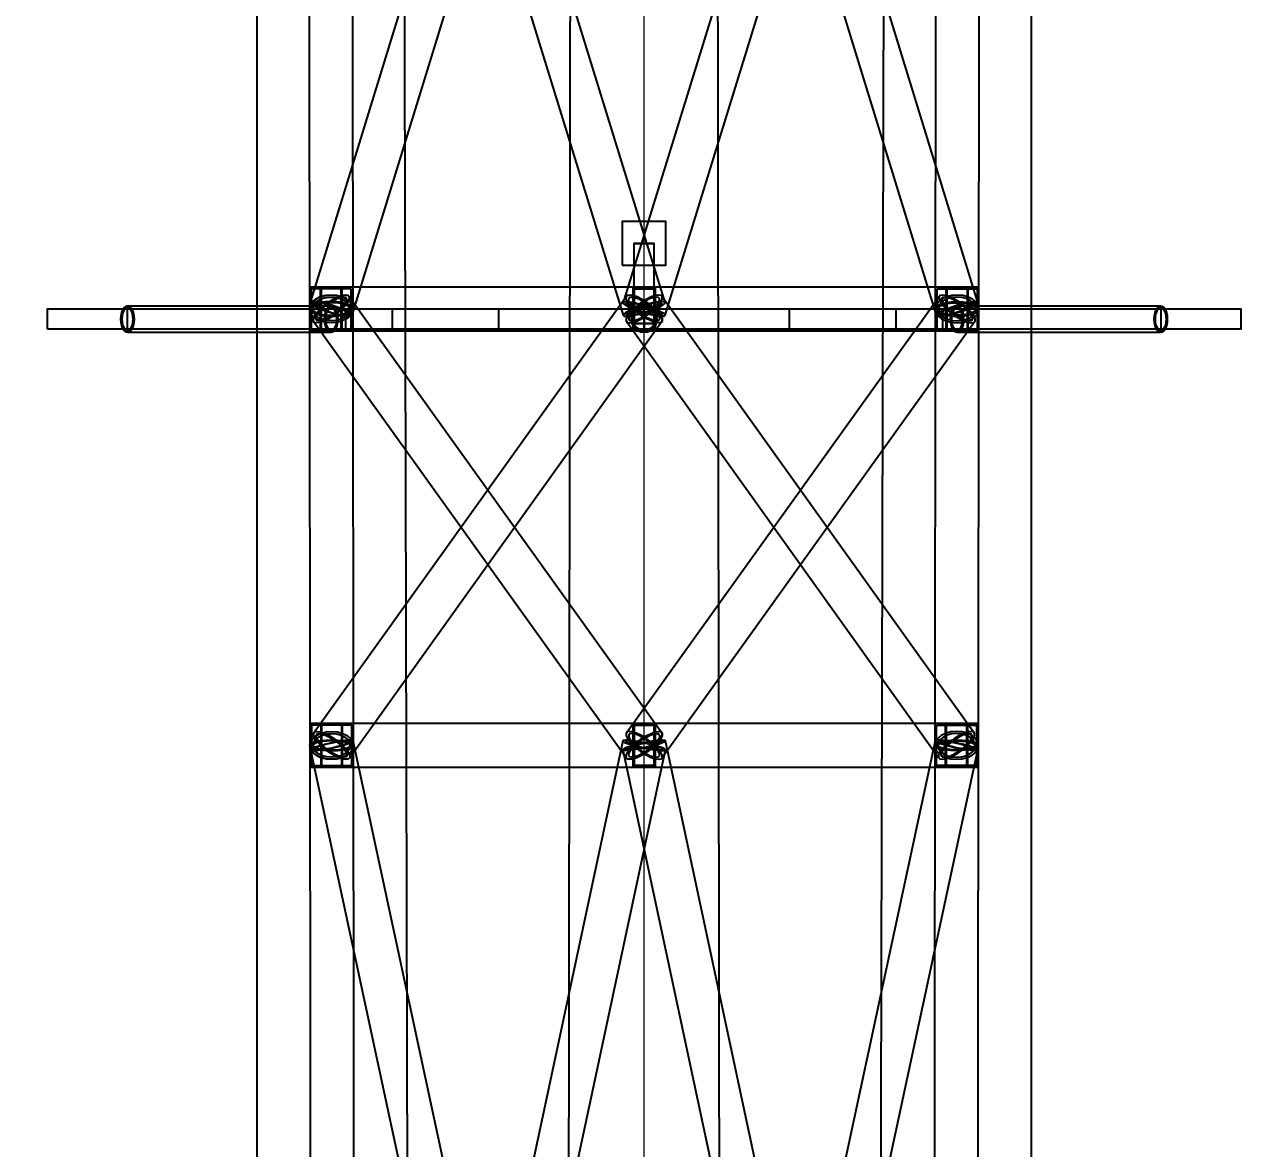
# Model space of a CAD drawing. Header units: millimetres. Extents: x -123812 to 252100, y -3000 to 639000.
# Drawn here: x -4260 to 4100, y 564228 to 571956 of the extents above; entities that cross this region are included whole.
import ezdxf

# ---------------------------------------------------------------- set-up
doc = ezdxf.new("R2010")
doc.units = ezdxf.units.MM
for name, color, linetype, lineweight in [('D-BMK-AXIS', 7, 'Continuous', 13), ('D-STR-ANTN', 7, 'Continuous', 25), ('D-STR-DIM', 7, 'Continuous', 13)]:
    doc.layers.add(name, color=color, linetype=linetype, lineweight=lineweight)
doc.styles.add('OpenSansCondensed-Light', font='OpenSansCondensed-Light.ttf')
doc.styles.add('TOWER_UNICODE', font='Arial Unicode.ttf')
doc.dimstyles.new('EZDXF', dxfattribs={"dimtxt": 0.25, "dimasz": 0.175, "dimexe": 0.375, "dimexo": 0.125, "dimgap": 0.1, "dimtad": 1, "dimlfac": 100, "dimzin": 12, "dimdsep": 46, "dimtxsty": 'OpenSansCondensed-Light', "dimblk": 'ARCHTICK', "dimcen": 2.5, "dimazin": 3, "dimtfac": 0.5, "dimtmove": 2, "dimatfit": 3})

# ---------------------------------------------------------------- blocks, each defined once
blk = doc.blocks.new('_ARCHTICK')
at = {"color": 0, "linetype": 'BYBLOCK', "const_width": 0.15}
blk.add_lwpolyline([(-0.5, -0.5), (0.5, 0.5)], dxfattribs=at)

msp = doc.modelspace()

# ---------------------------------------------------------------- linework, layer by layer
at = {"layer": 'D-BMK-AXIS'}
msp.add_line((0, -3000), (0, 639000), dxfattribs=at)
at = {"layer": 'D-STR-ANTN'}
for points in [[(-2666.3, 507000), (-1490.7, 507000), (-1758.4, 620000), (-2658.4, 620000)], [(-2666.3, 507000), (-1490.7, 507000), (-1758.4, 620000), (-2658.4, 620000)], [(-587.8, 507000), (587.8, 507000), (450, 620000), (-450, 620000)], [(-587.8, 507000), (587.8, 507000), (450, 620000), (-450, 620000)], [(1490.7, 507000), (2666.3, 507000), (2658.4, 620000), (1758.4, 620000)], [(1490.7, 507000), (2666.3, 507000), (2658.4, 620000), (1758.4, 620000)], [(-150, 570300), (150, 570300), (150, 570600), (-150, 570600)], [(-70, 569900), (70, 569900), (70, 570450), (-70, 570450)], [(0, 570450), (-18.1, 570450), (-35, 570450), (-49.5, 570450), (-60.6, 570450), (-67.6, 570450), (-70, 570450), (-67.6, 570450), (-60.6, 570450), (-49.5, 570450), (-35, 570450), (-18.1, 570450), (0, 570450), (18.1, 570450), (35, 570450), (49.5, 570450), (60.6, 570450), (67.6, 570450), (70, 570450), (67.6, 570450), (60.6, 570450), (49.5, 570450), (35, 570450), (18.1, 570450)], [(0, 570450), (-15.5, 570450), (-30, 570450), (-42.4, 570450), (-52, 570450), (-58, 570450), (-60, 570450), (-58, 570450), (-52, 570450), (-42.4, 570450), (-30, 570450), (-15.5, 570450), (0, 570450), (15.5, 570450), (30, 570450), (42.4, 570450), (52, 570450), (58, 570450), (60, 570450), (58, 570450), (52, 570450), (42.4, 570450), (30, 570450), (15.5, 570450)], [(-2300.9, 569850), (-2000.9, 569850), (-2000.9, 570150), (-2300.9, 570150)], [(-2225.9, 569850), (75, 569850), (75, 570150), (-2225.9, 570150)], [(-2075.9, 570150), (-2225.9, 570150), (-2225.9, 569850), (-2075.9, 569850)], [(-2225.9, 569850), (75, 569850), (75, 570150), (-2225.9, 570150)], [(-2075.9, 570150), (-2225.9, 570150), (-2225.9, 569850), (-2075.9, 569850)], [(75, 570150), (-75, 570150), (-75, 569850), (75, 569850)], [(75, 570150), (-75, 570150), (-75, 569850), (75, 569850)], [(-75, 569850), (2225.9, 569850), (2225.9, 570150), (-75, 570150)], [(-75, 570150), (75, 570150), (75, 569850), (-75, 569850)], [(-75, 569850), (2225.9, 569850), (2225.9, 570150), (-75, 570150)], [(-75, 570150), (75, 570150), (75, 569850), (-75, 569850)], [(2000.9, 569850), (2300.9, 569850), (2300.9, 570150), (2000.9, 570150)], [(2075.9, 570150), (2225.9, 570150), (2225.9, 569850), (2075.9, 569850)], [(2075.9, 570150), (2225.9, 570150), (2225.9, 569850), (2075.9, 569850)], [(-2300.9, 570000), (-2297.4, 567000), (-2292.4, 566975.3), (-2277.4, 566952.2), (-2253.6, 566932.4), (-2222.6, 566917.2), (-2186.4, 566907.6), (-2147.6, 566904.4), (-2108.8, 566907.6), (-2072.6, 566917.2), (-2041.5, 566932.4), (-2017.6, 566952.2), (-2002.6, 566975.3), (-1997.4, 567000), (-2000.9, 570000), (-2006, 570024.7), (-2020.9, 570047.8), (-2044.7, 570067.6), (-2075.7, 570082.8), (-2111.9, 570092.4), (-2150.7, 570095.6), (-2189.6, 570092.4), (-2225.7, 570082.8), (-2256.8, 570067.6), (-2280.7, 570047.8), (-2295.7, 570024.7)], [(-2000.9, 570000), (-2006, 569975.3), (-2021.1, 569952.2), (-2044.9, 569932.4), (-2076, 569917.2), (-2112.2, 569907.6), (-2151, 569904.4), (-2189.9, 569907.6), (-2226, 569917.2), (-2257.1, 569932.4), (-2280.9, 569952.2), (-2295.8, 569975.3), (-2300.9, 570000), (-2295.7, 570024.7), (-2280.7, 570047.8), (-2256.8, 570067.6), (-2225.7, 570082.8), (-2189.6, 570092.4), (-2150.7, 570095.6), (-2111.9, 570092.4), (-2075.7, 570082.8), (-2044.7, 570067.6), (-2020.9, 570047.8), (-2006, 570024.7)], [(-2012.9, 570138), (-2288.9, 570138), (-2288.9, 569862), (-2012.9, 569862)], [(-2022.9, 570000), (-2027.3, 569978.9), (-2040.1, 569959.2), (-2060.5, 569942.3), (-2087, 569929.3), (-2117.9, 569921.2), (-2151, 569918.4), (-2184.1, 569921.2), (-2215, 569929.3), (-2241.5, 569942.3), (-2261.8, 569959.2), (-2274.6, 569978.9), (-2278.9, 570000), (-2274.5, 570021.1), (-2261.7, 570040.8), (-2241.3, 570057.7), (-2214.8, 570070.7), (-2183.9, 570078.8), (-2150.7, 570081.6), (-2117.6, 570078.8), (-2086.8, 570070.7), (-2060.3, 570057.7), (-2040, 570040.8), (-2027.2, 570021.1)], [(-2275, 569917.2), (-124.2, 566917.2), (-116.1, 566907.6), (-100.2, 566904.4), (-77.4, 566907.6), (-49.3, 566917.2), (-17.9, 566932.4), (14.7, 566952.2), (46.3, 566975.3), (74.8, 567000), (98.2, 567024.7), (114.9, 567047.8), (123.7, 567067.6), (124.2, 567082.8), (-2026.7, 570082.8), (-2034.8, 570092.4), (-2050.7, 570095.6), (-2073.5, 570092.4), (-2101.5, 570082.8), (-2133, 570067.6), (-2165.6, 570047.8), (-2197.2, 570024.7), (-2225.7, 570000), (-2249.1, 569975.3), (-2265.8, 569952.2), (-2274.6, 569932.4)], [(-2076.1, 570000), (-2104.5, 569975.3), (-2136.2, 569952.2), (-2168.8, 569932.4), (-2200.2, 569917.2), (-2228.3, 569907.6), (-2251.1, 569904.4), (-2267, 569907.6), (-2275, 569917.2), (-2274.6, 569932.4), (-2265.8, 569952.2), (-2249.1, 569975.3), (-2225.7, 570000), (-2197.2, 570024.7), (-2165.6, 570047.8), (-2133, 570067.6), (-2101.5, 570082.8), (-2073.5, 570092.4), (-2050.7, 570095.6), (-2034.8, 570092.4), (-2026.7, 570082.8), (-2027.1, 570067.6), (-2036, 570047.8), (-2052.7, 570024.7)], [(-2271.6, 567082.8), (-2271.3, 567067.6), (-2262.6, 567047.8), (-2245.9, 567024.7), (-2222.6, 567000), (-2194.2, 566975.3), (-2162.5, 566952.2), (-2129.9, 566932.4), (-2098.4, 566917.2), (-2070.3, 566907.6), (-2047.4, 566904.4), (-2031.4, 566907.6), (-2023.2, 566917.2), (124.2, 569917.2), (123.9, 569932.4), (115.1, 569952.2), (98.5, 569975.3), (75.2, 570000), (46.7, 570024.7), (15.1, 570047.8), (-17.6, 570067.6), (-49, 570082.8), (-77.1, 570092.4), (-100, 570095.6), (-116.1, 570092.4), (-124.2, 570082.8)], [(-2087, 570000), (-2111.3, 569978.9), (-2138.3, 569959.2), (-2166.2, 569942.3), (-2193, 569929.3), (-2216.9, 569921.2), (-2236.4, 569918.4), (-2250, 569921.2), (-2256.8, 569929.3), (-2256.5, 569942.3), (-2248.9, 569959.2), (-2234.7, 569978.9), (-2214.7, 570000), (-2190.4, 570021.1), (-2163.4, 570040.8), (-2135.6, 570057.7), (-2108.8, 570070.7), (-2084.8, 570078.8), (-2065.4, 570081.6), (-2051.8, 570078.8), (-2044.9, 570070.7), (-2045.3, 570057.7), (-2052.9, 570040.8), (-2067.1, 570021.1)], [(-2081.9, 570138), (-2219.9, 570138), (-2219.9, 569862), (-2081.9, 569862)], [(-2081.9, 570138), (-2219.9, 570138), (-2219.9, 569862), (-2081.9, 569862)], [(75.2, 570000), (98.5, 569975.3), (115.1, 569952.2), (123.9, 569932.4), (124.2, 569917.2), (116.1, 569907.6), (100, 569904.4), (77.1, 569907.6), (49, 569917.2), (17.6, 569932.4), (-15.1, 569952.2), (-46.7, 569975.3), (-75.2, 570000), (-98.5, 570024.7), (-115.1, 570047.8), (-123.9, 570067.6), (-124.2, 570082.8), (-116.1, 570092.4), (-100, 570095.6), (-77.1, 570092.4), (-49, 570082.8), (-17.6, 570067.6), (15.1, 570047.8), (46.7, 570024.7)], [(-124.2, 569917.2), (2023.2, 566917.2), (2031.4, 566907.6), (2047.4, 566904.4), (2070.3, 566907.6), (2098.4, 566917.2), (2129.9, 566932.4), (2162.5, 566952.2), (2194.2, 566975.3), (2222.6, 567000), (2245.9, 567024.7), (2262.6, 567047.8), (2271.3, 567067.6), (2271.6, 567082.8), (124.2, 570082.8), (116.1, 570092.4), (100, 570095.6), (77.1, 570092.4), (49, 570082.8), (17.6, 570067.6), (-15.1, 570047.8), (-46.7, 570024.7), (-75.2, 570000), (-98.5, 569975.3), (-115.1, 569952.2), (-123.9, 569932.4)], [(-75.2, 570000), (-98.5, 569975.3), (-115.1, 569952.2), (-123.9, 569932.4), (-124.2, 569917.2), (-116.1, 569907.6), (-100, 569904.4), (-77.1, 569907.6), (-49, 569917.2), (-17.6, 569932.4), (15.1, 569952.2), (46.7, 569975.3), (75.2, 570000), (98.5, 570024.7), (115.1, 570047.8), (123.9, 570067.6), (124.2, 570082.8), (116.1, 570092.4), (100, 570095.6), (77.1, 570092.4), (49, 570082.8), (17.6, 570067.6), (-15.1, 570047.8), (-46.7, 570024.7)], [(-124.2, 567082.8), (-123.7, 567067.6), (-114.9, 567047.8), (-98.2, 567024.7), (-74.8, 567000), (-46.3, 566975.3), (-14.7, 566952.2), (17.9, 566932.4), (49.3, 566917.2), (77.4, 566907.6), (100.2, 566904.4), (116.1, 566907.6), (124.2, 566917.2), (2275, 569917.2), (2274.6, 569932.4), (2265.8, 569952.2), (2249.1, 569975.3), (2225.7, 570000), (2197.2, 570024.7), (2165.6, 570047.8), (2133, 570067.6), (2101.5, 570082.8), (2073.5, 570092.4), (2050.7, 570095.6), (2034.8, 570092.4), (2026.7, 570082.8)], [(64.2, 570000), (84.1, 569978.9), (98.2, 569959.2), (105.7, 569942.3), (106, 569929.3), (99, 569921.2), (85.3, 569918.4), (65.8, 569921.2), (41.8, 569929.3), (15, 569942.3), (-12.9, 569959.2), (-39.9, 569978.9), (-64.2, 570000), (-84.1, 570021.1), (-98.2, 570040.8), (-105.7, 570057.7), (-106, 570070.7), (-99, 570078.8), (-85.3, 570081.6), (-65.8, 570078.8), (-41.8, 570070.7), (-15, 570057.7), (12.9, 570040.8), (39.9, 570021.1)], [(-64.2, 570000), (-84.1, 569978.9), (-98.2, 569959.2), (-105.7, 569942.3), (-106, 569929.3), (-99, 569921.2), (-85.3, 569918.4), (-65.8, 569921.2), (-41.8, 569929.3), (-15, 569942.3), (12.9, 569959.2), (39.9, 569978.9), (64.2, 570000), (84.1, 570021.1), (98.2, 570040.8), (105.7, 570057.7), (106, 570070.7), (99, 570078.8), (85.3, 570081.6), (65.8, 570078.8), (41.8, 570070.7), (15, 570057.7), (-12.9, 570040.8), (-39.9, 570021.1)], [(69, 570138), (-69, 570138), (-69, 569862), (69, 569862)], [(69, 570138), (-69, 570138), (-69, 569862), (69, 569862)], [(-69, 570138), (69, 570138), (69, 569862), (-69, 569862)], [(-69, 570138), (69, 570138), (69, 569862), (-69, 569862)], [(1997.4, 567000), (2002.6, 566975.3), (2017.6, 566952.2), (2041.5, 566932.4), (2072.6, 566917.2), (2108.8, 566907.6), (2147.6, 566904.4), (2186.4, 566907.6), (2222.6, 566917.2), (2253.6, 566932.4), (2277.4, 566952.2), (2292.4, 566975.3), (2297.4, 567000), (2300.9, 570000), (2295.7, 570024.7), (2280.7, 570047.8), (2256.8, 570067.6), (2225.7, 570082.8), (2189.6, 570092.4), (2150.7, 570095.6), (2111.9, 570092.4), (2075.7, 570082.8), (2044.7, 570067.6), (2020.9, 570047.8), (2006, 570024.7), (2000.9, 570000)], [(2000.9, 570000), (2006, 569975.3), (2021.1, 569952.2), (2044.9, 569932.4), (2076, 569917.2), (2112.2, 569907.6), (2151, 569904.4), (2189.9, 569907.6), (2226, 569917.2), (2257.1, 569932.4), (2280.9, 569952.2), (2295.8, 569975.3), (2300.9, 570000), (2295.7, 570024.7), (2280.7, 570047.8), (2256.8, 570067.6), (2225.7, 570082.8), (2189.6, 570092.4), (2150.7, 570095.6), (2111.9, 570092.4), (2075.7, 570082.8), (2044.7, 570067.6), (2020.9, 570047.8), (2006, 570024.7)], [(2012.9, 570138), (2288.9, 570138), (2288.9, 569862), (2012.9, 569862)], [(2022.9, 570000), (2027.3, 569978.9), (2040.1, 569959.2), (2060.5, 569942.3), (2087, 569929.3), (2117.9, 569921.2), (2151, 569918.4), (2184.1, 569921.2), (2215, 569929.3), (2241.5, 569942.3), (2261.8, 569959.2), (2274.6, 569978.9), (2278.9, 570000), (2274.5, 570021.1), (2261.7, 570040.8), (2241.3, 570057.7), (2214.8, 570070.7), (2183.9, 570078.8), (2150.7, 570081.6), (2117.6, 570078.8), (2086.8, 570070.7), (2060.3, 570057.7), (2040, 570040.8), (2027.2, 570021.1)], [(2076.1, 570000), (2104.5, 569975.3), (2136.2, 569952.2), (2168.8, 569932.4), (2200.2, 569917.2), (2228.3, 569907.6), (2251.1, 569904.4), (2267, 569907.6), (2275, 569917.2), (2274.6, 569932.4), (2265.8, 569952.2), (2249.1, 569975.3), (2225.7, 570000), (2197.2, 570024.7), (2165.6, 570047.8), (2133, 570067.6), (2101.5, 570082.8), (2073.5, 570092.4), (2050.7, 570095.6), (2034.8, 570092.4), (2026.7, 570082.8), (2027.1, 570067.6), (2036, 570047.8), (2052.7, 570024.7)], [(2087, 570000), (2111.3, 569978.9), (2138.3, 569959.2), (2166.2, 569942.3), (2193, 569929.3), (2216.9, 569921.2), (2236.4, 569918.4), (2250, 569921.2), (2256.8, 569929.3), (2256.5, 569942.3), (2248.9, 569959.2), (2234.7, 569978.9), (2214.7, 570000), (2190.4, 570021.1), (2163.4, 570040.8), (2135.6, 570057.7), (2108.8, 570070.7), (2084.8, 570078.8), (2065.4, 570081.6), (2051.8, 570078.8), (2044.9, 570070.7), (2045.3, 570057.7), (2052.9, 570040.8), (2067.1, 570021.1)], [(2081.9, 570138), (2219.9, 570138), (2219.9, 569862), (2081.9, 569862)], [(2081.9, 570138), (2219.9, 570138), (2219.9, 569862), (2081.9, 569862)], [(-4100, 569860), (-4100, 570000), (-1732.1, 570000), (-1732.1, 569860)], [(-4100, 569860), (-4100, 570000), (-1732.1, 570000), (-1732.1, 569860)], [(-3595.7, 569930), (-3594.2, 569906.7), (-3589.7, 569885), (-3582.5, 569866.4), (-3573.2, 569852.1), (-3562.4, 569843.1), (-3550.7, 569840), (-2150.8, 569840), (-2139.2, 569843.1), (-2128.3, 569852.1), (-2119, 569866.4), (-2111.8, 569885), (-2107.3, 569906.7), (-2105.8, 569930), (-2107.3, 569953.3), (-2111.8, 569975), (-2119, 569993.6), (-2128.3, 570007.9), (-2139.2, 570016.9), (-2150.8, 570020), (-3550.7, 570020), (-3562.4, 570016.9), (-3573.2, 570007.9), (-3582.5, 569993.6), (-3589.7, 569975), (-3594.2, 569953.3)], [(-3505.7, 569930), (-3507.2, 569906.7), (-3511.7, 569885), (-3518.9, 569866.4), (-3528.2, 569852.1), (-3539.1, 569843.1), (-3550.7, 569840), (-3562.4, 569843.1), (-3573.2, 569852.1), (-3582.5, 569866.4), (-3589.7, 569885), (-3594.2, 569906.7), (-3595.7, 569930), (-3594.2, 569953.3), (-3589.7, 569975), (-3582.5, 569993.6), (-3573.2, 570007.9), (-3562.4, 570016.9), (-3550.7, 570020), (-3539.1, 570016.9), (-3528.2, 570007.9), (-3518.9, 569993.6), (-3511.7, 569975), (-3507.2, 569953.3)], [(-3595.7, 569930), (-3594.2, 569906.7), (-3589.7, 569885), (-3582.5, 569866.4), (-3573.2, 569852.1), (-3562.4, 569843.1), (-3550.7, 569840), (-2150.8, 569840), (-2139.2, 569843.1), (-2128.3, 569852.1), (-2119, 569866.4), (-2111.8, 569885), (-2107.3, 569906.7), (-2105.8, 569930), (-2107.3, 569953.3), (-2111.8, 569975), (-2119, 569993.6), (-2128.3, 570007.9), (-2139.2, 570016.9), (-2150.8, 570020), (-3550.7, 570020), (-3562.4, 570016.9), (-3573.2, 570007.9), (-3582.5, 569993.6), (-3589.7, 569975), (-3594.2, 569953.3)], [(-3595.7, 569930), (-3594.2, 569906.7), (-3589.7, 569885), (-3582.5, 569866.4), (-3573.2, 569852.1), (-3562.4, 569843.1), (-3550.7, 569840), (-3539.1, 569843.1), (-3528.2, 569852.1), (-3518.9, 569866.4), (-3511.7, 569885), (-3507.2, 569906.7), (-3505.7, 569930), (-3507.2, 569953.3), (-3511.7, 569975), (-3518.9, 569993.6), (-3528.2, 570007.9), (-3539.1, 570016.9), (-3550.7, 570020), (-3562.4, 570016.9), (-3573.2, 570007.9), (-3582.5, 569993.6), (-3589.7, 569975), (-3594.2, 569953.3)], [(-3511.7, 569930), (-3513, 569909.8), (-3516.9, 569891), (-3523.1, 569874.8), (-3531.2, 569862.5), (-3540.6, 569854.7), (-3550.7, 569852), (-3560.8, 569854.7), (-3570.2, 569862.5), (-3578.3, 569874.8), (-3584.5, 569891), (-3588.4, 569909.8), (-3589.7, 569930), (-3588.4, 569950.2), (-3584.5, 569969), (-3578.3, 569985.2), (-3570.2, 569997.5), (-3560.8, 570005.3), (-3550.7, 570008), (-3540.6, 570005.3), (-3531.2, 569997.5), (-3523.1, 569985.2), (-3516.9, 569969), (-3513, 569950.2)], [(-3589.7, 569930), (-3588.4, 569909.8), (-3584.5, 569891), (-3578.3, 569874.8), (-3570.2, 569862.5), (-3560.8, 569854.7), (-3550.7, 569852), (-3540.6, 569854.7), (-3531.2, 569862.5), (-3523.1, 569874.8), (-3516.9, 569891), (-3513, 569909.8), (-3511.7, 569930), (-3513, 569950.2), (-3516.9, 569969), (-3523.1, 569985.2), (-3531.2, 569997.5), (-3540.6, 570005.3), (-3550.7, 570008), (-3560.8, 570005.3), (-3570.2, 569997.5), (-3578.3, 569985.2), (-3584.5, 569969), (-3588.4, 569950.2)], [(-3550.7, 569860), (-3550.7, 570000), (-1000, 570000), (-1000, 569860)], [(-3550.7, 569860), (-3550.7, 570000), (-1000, 570000), (-1000, 569860)], [(-2300.9, 570000), (-2295.9, 569987), (-2281, 569974.9), (-2257.3, 569964.5), (-2226.3, 569956.5), (-2190.1, 569951.5), (-2151.3, 569949.8), (-2112.5, 569951.5), (-2076.3, 569956.5), (-2045.1, 569964.5), (-2021.2, 569974.9), (-2006.1, 569987), (-2000.9, 570000), (-2005.9, 570013), (-2020.8, 570025.1), (-2044.5, 570035.5), (-2075.5, 570043.5), (-2111.6, 570048.5), (-2150.4, 570050.2), (-2189.3, 570048.5), (-2225.5, 570043.5), (-2256.6, 570035.5), (-2280.6, 570025.1), (-2295.7, 570013)], [(-2226.3, 570000), (-2192.1, 569987), (-2155.1, 569974.9), (-2117.8, 569964.5), (-2082.8, 569956.5), (-2052.4, 569951.5), (-2028.7, 569949.8), (-2013.4, 569951.5), (-2007.4, 569956.5), (-2011.2, 569964.5), (-2024.5, 569974.9), (-2046.4, 569987), (-2075.5, 570000), (-2109.7, 570013), (-2146.7, 570025.1), (-2183.9, 570035.5), (-2219, 570043.5), (-2249.4, 570048.5), (-2273.1, 570050.2), (-2288.4, 570048.5), (-2294.4, 570043.5), (-2290.6, 570035.5), (-2277.3, 570025.1), (-2255.4, 570013)], [(-2278.9, 570000), (-2274.6, 569988.9), (-2261.9, 569978.6), (-2241.7, 569969.7), (-2215.2, 569962.9), (-2184.4, 569958.6), (-2151.3, 569957.1), (-2118.1, 569958.6), (-2087.2, 569962.9), (-2060.7, 569969.7), (-2040.2, 569978.6), (-2027.3, 569988.9), (-2022.9, 570000), (-2027.1, 570011.1), (-2039.8, 570021.4), (-2060.1, 570030.3), (-2086.5, 570037.1), (-2117.4, 570041.4), (-2150.5, 570042.9), (-2183.6, 570041.4), (-2214.5, 570037.1), (-2241.1, 570030.3), (-2261.5, 570021.4), (-2274.4, 570011.1)], [(-2215.2, 570000), (-2186.1, 569988.9), (-2154.5, 569978.6), (-2122.7, 569969.7), (-2092.8, 569962.9), (-2066.8, 569958.6), (-2046.6, 569957.1), (-2033.5, 569958.6), (-2028.4, 569962.9), (-2031.7, 569969.7), (-2043, 569978.6), (-2061.7, 569988.9), (-2086.5, 570000), (-2115.7, 570011.1), (-2147.3, 570021.4), (-2179.1, 570030.3), (-2209, 570037.1), (-2234.9, 570041.4), (-2255.1, 570042.9), (-2268.2, 570041.4), (-2273.3, 570037.1), (-2270.1, 570030.3), (-2258.7, 570021.4), (-2240, 570011.1)], [(-2105.8, 569930), (-2107.3, 569906.7), (-2111.8, 569885), (-2119, 569866.4), (-2128.3, 569852.1), (-2139.2, 569843.1), (-2150.8, 569840), (-2162.5, 569843.1), (-2173.3, 569852.1), (-2182.6, 569866.4), (-2189.8, 569885), (-2194.3, 569906.7), (-2195.8, 569930), (-2194.3, 569953.3), (-2189.8, 569975), (-2182.6, 569993.6), (-2173.3, 570007.9), (-2162.5, 570016.9), (-2150.8, 570020), (-2139.2, 570016.9), (-2128.3, 570007.9), (-2119, 569993.6), (-2111.8, 569975), (-2107.3, 569953.3)], [(-2195.8, 569930), (-2194.3, 569906.7), (-2189.8, 569885), (-2182.6, 569866.4), (-2173.3, 569852.1), (-2162.5, 569843.1), (-2150.8, 569840), (-2139.2, 569843.1), (-2128.3, 569852.1), (-2119, 569866.4), (-2111.8, 569885), (-2107.3, 569906.7), (-2105.8, 569930), (-2107.3, 569953.3), (-2111.8, 569975), (-2119, 569993.6), (-2128.3, 570007.9), (-2139.2, 570016.9), (-2150.8, 570020), (-2162.5, 570016.9), (-2173.3, 570007.9), (-2182.6, 569993.6), (-2189.8, 569975), (-2194.3, 569953.3)], [(-2111.8, 569930), (-2113.1, 569909.8), (-2117, 569891), (-2123.2, 569874.8), (-2131.3, 569862.5), (-2140.7, 569854.7), (-2150.8, 569852), (-2160.9, 569854.7), (-2170.3, 569862.5), (-2178.4, 569874.8), (-2184.6, 569891), (-2188.5, 569909.8), (-2189.8, 569930), (-2188.5, 569950.2), (-2184.6, 569969), (-2178.4, 569985.2), (-2170.3, 569997.5), (-2160.9, 570005.3), (-2150.8, 570008), (-2140.7, 570005.3), (-2131.3, 569997.5), (-2123.2, 569985.2), (-2117, 569969), (-2113.1, 569950.2)], [(-2189.8, 569930), (-2188.5, 569909.8), (-2184.6, 569891), (-2178.4, 569874.8), (-2170.3, 569862.5), (-2160.9, 569854.7), (-2150.8, 569852), (-2140.7, 569854.7), (-2131.3, 569862.5), (-2123.2, 569874.8), (-2117, 569891), (-2113.1, 569909.8), (-2111.8, 569930), (-2113.1, 569950.2), (-2117, 569969), (-2123.2, 569985.2), (-2131.3, 569997.5), (-2140.7, 570005.3), (-2150.8, 570008), (-2160.9, 570005.3), (-2170.3, 569997.5), (-2178.4, 569985.2), (-2184.6, 569969), (-2188.5, 569950.2)], [(-2050, 569860), (-2050, 570000), (0, 570000), (0, 569860)], [(-2050, 569860), (-2050, 570000), (0, 570000), (0, 569860)], [(-74.6, 570000), (-103.8, 569987), (-125.9, 569974.9), (-139.4, 569964.5), (-143.5, 569956.5), (-137.8, 569951.5), (-122.6, 569949.8), (-99.1, 569951.5), (-68.9, 569956.5), (-34, 569964.5), (3.3, 569974.9), (40.3, 569987), (74.6, 570000), (103.8, 570013), (125.9, 570025.1), (139.4, 570035.5), (143.5, 570043.5), (137.8, 570048.5), (122.6, 570050.2), (99.1, 570048.5), (68.9, 570043.5), (34, 570035.5), (-3.3, 570025.1), (-40.3, 570013)], [(74.6, 570000), (103.8, 569987), (125.9, 569974.9), (139.4, 569964.5), (143.5, 569956.5), (137.8, 569951.5), (122.6, 569949.8), (99.1, 569951.5), (68.9, 569956.5), (34, 569964.5), (-3.3, 569974.9), (-40.3, 569987), (-74.6, 570000), (-103.8, 570013), (-125.9, 570025.1), (-139.4, 570035.5), (-143.5, 570043.5), (-137.8, 570048.5), (-122.6, 570050.2), (-99.1, 570048.5), (-68.9, 570043.5), (-34, 570035.5), (3.3, 570025.1), (40.3, 570013)], [(-63.6, 570000), (-88.6, 569988.9), (-107.4, 569978.6), (-119, 569969.7), (-122.4, 569962.9), (-117.5, 569958.6), (-104.6, 569957.1), (-84.6, 569958.6), (-58.8, 569962.9), (-29, 569969.7), (2.8, 569978.6), (34.4, 569988.9), (63.6, 570000), (88.6, 570011.1), (107.4, 570021.4), (119, 570030.3), (122.4, 570037.1), (117.5, 570041.4), (104.6, 570042.9), (84.6, 570041.4), (58.8, 570037.1), (29, 570030.3), (-2.8, 570021.4), (-34.4, 570011.1)], [(63.6, 570000), (88.6, 569988.9), (107.4, 569978.6), (119, 569969.7), (122.4, 569962.9), (117.5, 569958.6), (104.6, 569957.1), (84.6, 569958.6), (58.8, 569962.9), (29, 569969.7), (-2.8, 569978.6), (-34.4, 569988.9), (-63.6, 570000), (-88.6, 570011.1), (-107.4, 570021.4), (-119, 570030.3), (-122.4, 570037.1), (-117.5, 570041.4), (-104.6, 570042.9), (-84.6, 570041.4), (-58.8, 570037.1), (-29, 570030.3), (2.8, 570021.4), (34.4, 570011.1)], [(-90, 569930), (-86.9, 569906.7), (-77.9, 569885), (-63.6, 569866.4), (-45, 569852.1), (-23.3, 569843.1), (0, 569840), (23.3, 569843.1), (45, 569852.1), (63.6, 569866.4), (77.9, 569885), (86.9, 569906.7), (90, 569930), (86.9, 569953.3), (77.9, 569975), (63.6, 569993.6), (45, 570007.9), (23.3, 570016.9), (0, 570020), (-23.3, 570016.9), (-45, 570007.9), (-63.6, 569993.6), (-77.9, 569975), (-86.9, 569953.3)], [(-90, 569930), (-86.9, 569906.7), (-77.9, 569885), (-63.6, 569866.4), (-45, 569852.1), (-23.3, 569843.1), (0, 569840), (23.3, 569843.1), (45, 569852.1), (63.6, 569866.4), (77.9, 569885), (86.9, 569906.7), (90, 569930), (86.9, 569953.3), (77.9, 569975), (63.6, 569993.6), (45, 570007.9), (23.3, 570016.9), (0, 570020), (-23.3, 570016.9), (-45, 570007.9), (-63.6, 569993.6), (-77.9, 569975), (-86.9, 569953.3)], [(78, 569930), (75.3, 569909.8), (67.5, 569891), (55.2, 569874.8), (39, 569862.5), (20.2, 569854.7), (0, 569852), (-20.2, 569854.7), (-39, 569862.5), (-55.2, 569874.8), (-67.5, 569891), (-75.3, 569909.8), (-78, 569930), (-75.3, 569950.2), (-67.5, 569969), (-55.2, 569985.2), (-39, 569997.5), (-20.2, 570005.3), (0, 570008), (20.2, 570005.3), (39, 569997.5), (55.2, 569985.2), (67.5, 569969), (75.3, 569950.2)], [(-78, 569930), (-75.3, 569909.8), (-67.5, 569891), (-55.2, 569874.8), (-39, 569862.5), (-20.2, 569854.7), (0, 569852), (20.2, 569854.7), (39, 569862.5), (55.2, 569874.8), (67.5, 569891), (75.3, 569909.8), (78, 569930), (75.3, 569950.2), (67.5, 569969), (55.2, 569985.2), (39, 569997.5), (20.2, 570005.3), (0, 570008), (-20.2, 570005.3), (-39, 569997.5), (-55.2, 569985.2), (-67.5, 569969), (-75.3, 569950.2)], [(0, 569860), (0, 570000), (2050, 570000), (2050, 569860)], [(0, 569860), (0, 570000), (2050, 570000), (2050, 569860)], [(1000, 569860), (1000, 570000), (3550.7, 570000), (3550.7, 569860)], [(1000, 569860), (1000, 570000), (3550.7, 570000), (3550.7, 569860)], [(1732.1, 569860), (1732.1, 570000), (4100, 570000), (4100, 569860)], [(1732.1, 569860), (1732.1, 570000), (4100, 570000), (4100, 569860)], [(2300.9, 570000), (2295.9, 569987), (2281, 569974.9), (2257.3, 569964.5), (2226.3, 569956.5), (2190.1, 569951.5), (2151.3, 569949.8), (2112.5, 569951.5), (2076.3, 569956.5), (2045.1, 569964.5), (2021.2, 569974.9), (2006.1, 569987), (2000.9, 570000), (2005.9, 570013), (2020.8, 570025.1), (2044.5, 570035.5), (2075.5, 570043.5), (2111.6, 570048.5), (2150.4, 570050.2), (2189.3, 570048.5), (2225.5, 570043.5), (2256.6, 570035.5), (2280.6, 570025.1), (2295.7, 570013)], [(2226.3, 570000), (2192.1, 569987), (2155.1, 569974.9), (2117.8, 569964.5), (2082.8, 569956.5), (2052.4, 569951.5), (2028.7, 569949.8), (2013.4, 569951.5), (2007.4, 569956.5), (2011.2, 569964.5), (2024.5, 569974.9), (2046.4, 569987), (2075.5, 570000), (2109.7, 570013), (2146.7, 570025.1), (2183.9, 570035.5), (2219, 570043.5), (2249.4, 570048.5), (2273.1, 570050.2), (2288.4, 570048.5), (2294.4, 570043.5), (2290.6, 570035.5), (2277.3, 570025.1), (2255.4, 570013)], [(2278.9, 570000), (2274.6, 569988.9), (2261.9, 569978.6), (2241.7, 569969.7), (2215.2, 569962.9), (2184.4, 569958.6), (2151.3, 569957.1), (2118.1, 569958.6), (2087.2, 569962.9), (2060.7, 569969.7), (2040.2, 569978.6), (2027.3, 569988.9), (2022.9, 570000), (2027.1, 570011.1), (2039.8, 570021.4), (2060.1, 570030.3), (2086.5, 570037.1), (2117.4, 570041.4), (2150.5, 570042.9), (2183.6, 570041.4), (2214.5, 570037.1), (2241.1, 570030.3), (2261.5, 570021.4), (2274.4, 570011.1)], [(2215.2, 570000), (2186.1, 569988.9), (2154.5, 569978.6), (2122.7, 569969.7), (2092.8, 569962.9), (2066.8, 569958.6), (2046.6, 569957.1), (2033.5, 569958.6), (2028.4, 569962.9), (2031.7, 569969.7), (2043, 569978.6), (2061.7, 569988.9), (2086.5, 570000), (2115.7, 570011.1), (2147.3, 570021.4), (2179.1, 570030.3), (2209, 570037.1), (2234.9, 570041.4), (2255.1, 570042.9), (2268.2, 570041.4), (2273.3, 570037.1), (2270.1, 570030.3), (2258.7, 570021.4), (2240, 570011.1)], [(2105.8, 569930), (2107.3, 569906.7), (2111.8, 569885), (2119, 569866.4), (2128.3, 569852.1), (2139.2, 569843.1), (2150.8, 569840), (3550.7, 569840), (3562.4, 569843.1), (3573.2, 569852.1), (3582.5, 569866.4), (3589.7, 569885), (3594.2, 569906.7), (3595.7, 569930), (3594.2, 569953.3), (3589.7, 569975), (3582.5, 569993.6), (3573.2, 570007.9), (3562.4, 570016.9), (3550.7, 570020), (2150.8, 570020), (2139.2, 570016.9), (2128.3, 570007.9), (2119, 569993.6), (2111.8, 569975), (2107.3, 569953.3)], [(2105.8, 569930), (2107.3, 569906.7), (2111.8, 569885), (2119, 569866.4), (2128.3, 569852.1), (2139.2, 569843.1), (2150.8, 569840), (2162.5, 569843.1), (2173.3, 569852.1), (2182.6, 569866.4), (2189.8, 569885), (2194.3, 569906.7), (2195.8, 569930), (2194.3, 569953.3), (2189.8, 569975), (2182.6, 569993.6), (2173.3, 570007.9), (2162.5, 570016.9), (2150.8, 570020), (2139.2, 570016.9), (2128.3, 570007.9), (2119, 569993.6), (2111.8, 569975), (2107.3, 569953.3)], [(2105.8, 569930), (2107.3, 569906.7), (2111.8, 569885), (2119, 569866.4), (2128.3, 569852.1), (2139.2, 569843.1), (2150.8, 569840), (3550.7, 569840), (3562.4, 569843.1), (3573.2, 569852.1), (3582.5, 569866.4), (3589.7, 569885), (3594.2, 569906.7), (3595.7, 569930), (3594.2, 569953.3), (3589.7, 569975), (3582.5, 569993.6), (3573.2, 570007.9), (3562.4, 570016.9), (3550.7, 570020), (2150.8, 570020), (2139.2, 570016.9), (2128.3, 570007.9), (2119, 569993.6), (2111.8, 569975), (2107.3, 569953.3)], [(2195.8, 569930), (2194.3, 569906.7), (2189.8, 569885), (2182.6, 569866.4), (2173.3, 569852.1), (2162.5, 569843.1), (2150.8, 569840), (2139.2, 569843.1), (2128.3, 569852.1), (2119, 569866.4), (2111.8, 569885), (2107.3, 569906.7), (2105.8, 569930), (2107.3, 569953.3), (2111.8, 569975), (2119, 569993.6), (2128.3, 570007.9), (2139.2, 570016.9), (2150.8, 570020), (2162.5, 570016.9), (2173.3, 570007.9), (2182.6, 569993.6), (2189.8, 569975), (2194.3, 569953.3)], [(2111.8, 569930), (2113.1, 569909.8), (2117, 569891), (2123.2, 569874.8), (2131.3, 569862.5), (2140.7, 569854.7), (2150.8, 569852), (2160.9, 569854.7), (2170.3, 569862.5), (2178.4, 569874.8), (2184.6, 569891), (2188.5, 569909.8), (2189.8, 569930), (2188.5, 569950.2), (2184.6, 569969), (2178.4, 569985.2), (2170.3, 569997.5), (2160.9, 570005.3), (2150.8, 570008), (2140.7, 570005.3), (2131.3, 569997.5), (2123.2, 569985.2), (2117, 569969), (2113.1, 569950.2)], [(2189.8, 569930), (2188.5, 569909.8), (2184.6, 569891), (2178.4, 569874.8), (2170.3, 569862.5), (2160.9, 569854.7), (2150.8, 569852), (2140.7, 569854.7), (2131.3, 569862.5), (2123.2, 569874.8), (2117, 569891), (2113.1, 569909.8), (2111.8, 569930), (2113.1, 569950.2), (2117, 569969), (2123.2, 569985.2), (2131.3, 569997.5), (2140.7, 570005.3), (2150.8, 570008), (2160.9, 570005.3), (2170.3, 569997.5), (2178.4, 569985.2), (2184.6, 569969), (2188.5, 569950.2)], [(3505.7, 569930), (3507.2, 569906.7), (3511.7, 569885), (3518.9, 569866.4), (3528.2, 569852.1), (3539.1, 569843.1), (3550.7, 569840), (3562.4, 569843.1), (3573.2, 569852.1), (3582.5, 569866.4), (3589.7, 569885), (3594.2, 569906.7), (3595.7, 569930), (3594.2, 569953.3), (3589.7, 569975), (3582.5, 569993.6), (3573.2, 570007.9), (3562.4, 570016.9), (3550.7, 570020), (3539.1, 570016.9), (3528.2, 570007.9), (3518.9, 569993.6), (3511.7, 569975), (3507.2, 569953.3)], [(3595.7, 569930), (3594.2, 569906.7), (3589.7, 569885), (3582.5, 569866.4), (3573.2, 569852.1), (3562.4, 569843.1), (3550.7, 569840), (3539.1, 569843.1), (3528.2, 569852.1), (3518.9, 569866.4), (3511.7, 569885), (3507.2, 569906.7), (3505.7, 569930), (3507.2, 569953.3), (3511.7, 569975), (3518.9, 569993.6), (3528.2, 570007.9), (3539.1, 570016.9), (3550.7, 570020), (3562.4, 570016.9), (3573.2, 570007.9), (3582.5, 569993.6), (3589.7, 569975), (3594.2, 569953.3)], [(3511.7, 569930), (3513, 569909.8), (3516.9, 569891), (3523.1, 569874.8), (3531.2, 569862.5), (3540.6, 569854.7), (3550.7, 569852), (3560.8, 569854.7), (3570.2, 569862.5), (3578.3, 569874.8), (3584.5, 569891), (3588.4, 569909.8), (3589.7, 569930), (3588.4, 569950.2), (3584.5, 569969), (3578.3, 569985.2), (3570.2, 569997.5), (3560.8, 570005.3), (3550.7, 570008), (3540.6, 570005.3), (3531.2, 569997.5), (3523.1, 569985.2), (3516.9, 569969), (3513, 569950.2)], [(3589.7, 569930), (3588.4, 569909.8), (3584.5, 569891), (3578.3, 569874.8), (3570.2, 569862.5), (3560.8, 569854.7), (3550.7, 569852), (3540.6, 569854.7), (3531.2, 569862.5), (3523.1, 569874.8), (3516.9, 569891), (3513, 569909.8), (3511.7, 569930), (3513, 569950.2), (3516.9, 569969), (3523.1, 569985.2), (3531.2, 569997.5), (3540.6, 570005.3), (3550.7, 570008), (3560.8, 570005.3), (3570.2, 569997.5), (3578.3, 569985.2), (3584.5, 569969), (3588.4, 569950.2)], [(0, 569900), (-18.1, 569900), (-35, 569900), (-49.5, 569900), (-60.6, 569900), (-67.6, 569900), (-70, 569900), (-67.6, 569900), (-60.6, 569900), (-49.5, 569900), (-35, 569900), (-18.1, 569900), (0, 569900), (18.1, 569900), (35, 569900), (49.5, 569900), (60.6, 569900), (67.6, 569900), (70, 569900), (67.6, 569900), (60.6, 569900), (49.5, 569900), (35, 569900), (18.1, 569900)], [(0, 569900), (-15.5, 569900), (-30, 569900), (-42.4, 569900), (-52, 569900), (-58, 569900), (-60, 569900), (-58, 569900), (-52, 569900), (-42.4, 569900), (-30, 569900), (-15.5, 569900), (0, 569900), (15.5, 569900), (30, 569900), (42.4, 569900), (52, 569900), (58, 569900), (60, 569900), (58, 569900), (52, 569900), (42.4, 569900), (30, 569900), (15.5, 569900)], [(-2297.4, 566850), (-1997.4, 566850), (-1997.4, 567150), (-2297.4, 567150)], [(-2009.4, 567138), (-2285.4, 567138), (-2285.4, 566862), (-2009.4, 566862)], [(-2222.4, 566850), (75, 566850), (75, 567150), (-2222.4, 567150)], [(-2072.4, 567150), (-2222.4, 567150), (-2222.4, 566850), (-2072.4, 566850)], [(-2222.4, 566850), (75, 566850), (75, 567150), (-2222.4, 567150)], [(-2072.4, 567150), (-2222.4, 567150), (-2222.4, 566850), (-2072.4, 566850)], [(-2078.4, 567138), (-2216.4, 567138), (-2216.4, 566862), (-2078.4, 566862)], [(-2078.4, 567138), (-2216.4, 567138), (-2216.4, 566862), (-2078.4, 566862)], [(75, 567150), (-75, 567150), (-75, 566850), (75, 566850)], [(75, 567150), (-75, 567150), (-75, 566850), (75, 566850)], [(-75, 566850), (2222.4, 566850), (2222.4, 567150), (-75, 567150)], [(-75, 567150), (75, 567150), (75, 566850), (-75, 566850)], [(-75, 566850), (2222.4, 566850), (2222.4, 567150), (-75, 567150)], [(-75, 567150), (75, 567150), (75, 566850), (-75, 566850)], [(69, 567138), (-69, 567138), (-69, 566862), (69, 566862)], [(69, 567138), (-69, 567138), (-69, 566862), (69, 566862)], [(-69, 567138), (69, 567138), (69, 566862), (-69, 566862)], [(-69, 567138), (69, 567138), (69, 566862), (-69, 566862)], [(1997.4, 566850), (2297.4, 566850), (2297.4, 567150), (1997.4, 567150)], [(2009.4, 567138), (2285.4, 567138), (2285.4, 566862), (2009.4, 566862)], [(2072.4, 567150), (2222.4, 567150), (2222.4, 566850), (2072.4, 566850)], [(2072.4, 567150), (2222.4, 567150), (2222.4, 566850), (2072.4, 566850)], [(2078.4, 567138), (2216.4, 567138), (2216.4, 566862), (2078.4, 566862)], [(2078.4, 567138), (2216.4, 567138), (2216.4, 566862), (2078.4, 566862)], [(-1997.4, 567000), (-2002.6, 566975.3), (-2017.6, 566952.2), (-2041.5, 566932.4), (-2072.6, 566917.2), (-2108.8, 566907.6), (-2147.6, 566904.4), (-2186.4, 566907.6), (-2222.6, 566917.2), (-2253.6, 566932.4), (-2277.4, 566952.2), (-2292.4, 566975.3), (-2297.4, 567000), (-2292.3, 567024.7), (-2277.3, 567047.8), (-2253.4, 567067.6), (-2222.3, 567082.8), (-2186.1, 567092.4), (-2147.3, 567095.6), (-2108.5, 567092.4), (-2072.3, 567082.8), (-2041.3, 567067.6), (-2017.5, 567047.8), (-2002.5, 567024.7)], [(-2019.4, 567000), (-2023.8, 566978.9), (-2036.7, 566959.2), (-2057, 566942.3), (-2083.6, 566929.3), (-2114.4, 566921.2), (-2147.6, 566918.4), (-2180.7, 566921.2), (-2211.6, 566929.3), (-2238, 566942.3), (-2258.4, 566959.2), (-2271.1, 566978.9), (-2275.4, 567000), (-2271, 567021.1), (-2258.2, 567040.8), (-2237.8, 567057.7), (-2211.3, 567070.7), (-2180.4, 567078.8), (-2147.3, 567081.6), (-2114.2, 567078.8), (-2083.3, 567070.7), (-2056.8, 567057.7), (-2036.5, 567040.8), (-2023.8, 567021.1)], [(-2072.3, 567000), (-2048.9, 566975.3), (-2032.3, 566952.2), (-2023.6, 566932.4), (-2023.2, 566917.2), (-2031.4, 566907.6), (-2047.4, 566904.4), (-2070.3, 566907.6), (-2098.4, 566917.2), (-2129.9, 566932.4), (-2162.5, 566952.2), (-2194.2, 566975.3), (-2222.6, 567000), (-2245.9, 567024.7), (-2262.6, 567047.8), (-2271.3, 567067.6), (-2271.6, 567082.8), (-2263.5, 567092.4), (-2247.5, 567095.6), (-2224.6, 567092.4), (-2196.5, 567082.8), (-2165, 567067.6), (-2132.3, 567047.8), (-2100.7, 567024.7)], [(-2083.3, 567000), (-2063.4, 566978.9), (-2049.2, 566959.2), (-2041.7, 566942.3), (-2041.4, 566929.3), (-2048.4, 566921.2), (-2062.1, 566918.4), (-2081.6, 566921.2), (-2105.6, 566929.3), (-2132.5, 566942.3), (-2160.3, 566959.2), (-2187.3, 566978.9), (-2211.6, 567000), (-2231.5, 567021.1), (-2245.7, 567040.8), (-2253.1, 567057.7), (-2253.4, 567070.7), (-2246.5, 567078.8), (-2232.8, 567081.6), (-2213.3, 567078.8), (-2189.3, 567070.7), (-2162.4, 567057.7), (-2134.6, 567040.8), (-2107.6, 567021.1)], [(74.8, 567000), (46.3, 566975.3), (14.7, 566952.2), (-17.9, 566932.4), (-49.3, 566917.2), (-77.4, 566907.6), (-100.2, 566904.4), (-116.1, 566907.6), (-124.2, 566917.2), (-123.7, 566932.4), (-114.9, 566952.2), (-98.2, 566975.3), (-74.8, 567000), (-46.3, 567024.7), (-14.7, 567047.8), (17.9, 567067.6), (49.3, 567082.8), (77.4, 567092.4), (100.2, 567095.6), (116.1, 567092.4), (124.2, 567082.8), (123.7, 567067.6), (114.9, 567047.8), (98.2, 567024.7)], [(-74.8, 567000), (-46.3, 566975.3), (-14.7, 566952.2), (17.9, 566932.4), (49.3, 566917.2), (77.4, 566907.6), (100.2, 566904.4), (116.1, 566907.6), (124.2, 566917.2), (123.7, 566932.4), (114.9, 566952.2), (98.2, 566975.3), (74.8, 567000), (46.3, 567024.7), (14.7, 567047.8), (-17.9, 567067.6), (-49.3, 567082.8), (-77.4, 567092.4), (-100.2, 567095.6), (-116.1, 567092.4), (-124.2, 567082.8), (-123.7, 567067.6), (-114.9, 567047.8), (-98.2, 567024.7)], [(63.8, 567000), (39.5, 566978.9), (12.6, 566959.2), (-15.3, 566942.3), (-42.1, 566929.3), (-66, 566921.2), (-85.5, 566918.4), (-99.1, 566921.2), (-106, 566929.3), (-105.6, 566942.3), (-98, 566959.2), (-83.8, 566978.9), (-63.8, 567000), (-39.5, 567021.1), (-12.6, 567040.8), (15.3, 567057.7), (42.1, 567070.7), (66, 567078.8), (85.5, 567081.6), (99.1, 567078.8), (106, 567070.7), (105.6, 567057.7), (98, 567040.8), (83.8, 567021.1)], [(-63.8, 567000), (-39.5, 566978.9), (-12.6, 566959.2), (15.3, 566942.3), (42.1, 566929.3), (66, 566921.2), (85.5, 566918.4), (99.1, 566921.2), (106, 566929.3), (105.6, 566942.3), (98, 566959.2), (83.8, 566978.9), (63.8, 567000), (39.5, 567021.1), (12.6, 567040.8), (-15.3, 567057.7), (-42.1, 567070.7), (-66, 567078.8), (-85.5, 567081.6), (-99.1, 567078.8), (-106, 567070.7), (-105.6, 567057.7), (-98, 567040.8), (-83.8, 567021.1)], [(1997.4, 567000), (2002.6, 566975.3), (2017.6, 566952.2), (2041.5, 566932.4), (2072.6, 566917.2), (2108.8, 566907.6), (2147.6, 566904.4), (2186.4, 566907.6), (2222.6, 566917.2), (2253.6, 566932.4), (2277.4, 566952.2), (2292.4, 566975.3), (2297.4, 567000), (2292.3, 567024.7), (2277.3, 567047.8), (2253.4, 567067.6), (2222.3, 567082.8), (2186.1, 567092.4), (2147.3, 567095.6), (2108.5, 567092.4), (2072.3, 567082.8), (2041.3, 567067.6), (2017.5, 567047.8), (2002.5, 567024.7)], [(2019.4, 567000), (2023.8, 566978.9), (2036.7, 566959.2), (2057, 566942.3), (2083.6, 566929.3), (2114.4, 566921.2), (2147.6, 566918.4), (2180.7, 566921.2), (2211.6, 566929.3), (2238, 566942.3), (2258.4, 566959.2), (2271.1, 566978.9), (2275.4, 567000), (2271, 567021.1), (2258.2, 567040.8), (2237.8, 567057.7), (2211.3, 567070.7), (2180.4, 567078.8), (2147.3, 567081.6), (2114.2, 567078.8), (2083.3, 567070.7), (2056.8, 567057.7), (2036.5, 567040.8), (2023.8, 567021.1)], [(2072.3, 567000), (2048.9, 566975.3), (2032.3, 566952.2), (2023.6, 566932.4), (2023.2, 566917.2), (2031.4, 566907.6), (2047.4, 566904.4), (2070.3, 566907.6), (2098.4, 566917.2), (2129.9, 566932.4), (2162.5, 566952.2), (2194.2, 566975.3), (2222.6, 567000), (2245.9, 567024.7), (2262.6, 567047.8), (2271.3, 567067.6), (2271.6, 567082.8), (2263.5, 567092.4), (2247.5, 567095.6), (2224.6, 567092.4), (2196.5, 567082.8), (2165, 567067.6), (2132.3, 567047.8), (2100.7, 567024.7)], [(2083.3, 567000), (2063.4, 566978.9), (2049.2, 566959.2), (2041.7, 566942.3), (2041.4, 566929.3), (2048.4, 566921.2), (2062.1, 566918.4), (2081.6, 566921.2), (2105.6, 566929.3), (2132.5, 566942.3), (2160.3, 566959.2), (2187.3, 566978.9), (2211.6, 567000), (2231.5, 567021.1), (2245.7, 567040.8), (2253.1, 567057.7), (2253.4, 567070.7), (2246.5, 567078.8), (2232.8, 567081.6), (2213.3, 567078.8), (2189.3, 567070.7), (2162.4, 567057.7), (2134.6, 567040.8), (2107.6, 567021.1)], [(-2147.4, 567036), (-2186.3, 567034.7), (-2222.4, 567031.1), (-2253.5, 567025.3), (-2277.3, 567017.9), (-2292.3, 567009.2), (-2297.4, 566999.8), (-2292.3, 566990.5), (-2277.3, 566981.9), (-2253.5, 566974.4), (-2222.4, 566968.7), (-2186.3, 566965.2), (-2147.4, 566964), (-2108.6, 566965.3), (-2072.4, 566968.9), (-2041.4, 566974.7), (-2017.5, 566982.1), (-2002.5, 566990.8), (-1997.4, 567000.2), (-2002.5, 567009.5), (-2017.5, 567018.1), (-2041.4, 567025.6), (-2072.4, 567031.3), (-2108.6, 567034.8)], [(-2147.4, 567018.3), (-2185.4, 567009.6), (-2220.8, 567000.3), (-2251.2, 566991), (-2274.5, 566982.3), (-2289.1, 566974.7), (-2294.1, 566969), (-2289.1, 566965.3), (-2274.5, 566964), (-2251.2, 566965.1), (-2220.8, 566968.7), (-2185.4, 566974.3), (-2147.4, 566981.7), (-2109.5, 566990.4), (-2074.1, 566999.7), (-2043.7, 567009), (-2020.4, 567017.7), (-2005.7, 567025.3), (-2000.7, 567031), (-2005.7, 567034.7), (-2020.4, 567036), (-2043.7, 567034.9), (-2074.1, 567031.3), (-2109.5, 567025.7)], [(-2147.4, 567030.7), (-2180.6, 567029.6), (-2211.4, 567026.5), (-2237.9, 567021.6), (-2258.3, 567015.2), (-2271.1, 567007.8), (-2275.4, 566999.9), (-2271.1, 566991.9), (-2258.3, 566984.5), (-2237.9, 566978.2), (-2211.4, 566973.3), (-2180.6, 566970.3), (-2147.4, 566969.3), (-2114.3, 566970.4), (-2083.4, 566973.5), (-2056.9, 566978.4), (-2036.6, 566984.8), (-2023.8, 566992.2), (-2019.4, 567000.1), (-2023.8, 567008.1), (-2036.6, 567015.5), (-2056.9, 567021.8), (-2083.4, 567026.7), (-2114.3, 567029.7)], [(-2147.4, 567015.6), (-2179.8, 567008.2), (-2210, 567000.3), (-2236, 566992.3), (-2255.9, 566984.9), (-2268.4, 566978.5), (-2272.6, 566973.5), (-2268.4, 566970.4), (-2255.9, 566969.3), (-2236, 566970.3), (-2210, 566973.3), (-2179.8, 566978.1), (-2147.4, 566984.4), (-2115, 566991.8), (-2084.8, 566999.7), (-2058.9, 567007.7), (-2039, 567015.1), (-2026.5, 567021.5), (-2022.2, 567026.5), (-2026.5, 567029.6), (-2039, 567030.7), (-2058.9, 567029.7), (-2084.8, 567026.7), (-2115, 567021.9)], [(0, 567018.6), (-38, 567025.9), (-73.4, 567031.5), (-103.8, 567034.9), (-127.1, 567036), (-141.7, 567034.6), (-146.7, 567030.9), (-141.7, 567025), (-127.1, 567017.5), (-103.8, 567008.7), (-73.4, 566999.4), (-38, 566990.1), (0, 566981.4), (38, 566974.1), (73.4, 566968.5), (103.8, 566965.1), (127.1, 566964), (141.7, 566965.4), (146.7, 566969.1), (141.7, 566975), (127.1, 566982.5), (103.8, 566991.3), (73.4, 567000.6), (38, 567009.9)], [(0, 566981.4), (-38, 566974.1), (-73.4, 566968.5), (-103.8, 566965.1), (-127.1, 566964), (-141.7, 566965.4), (-146.7, 566969.1), (-141.7, 566975), (-127.1, 566982.5), (-103.8, 566991.3), (-73.4, 567000.6), (-38, 567009.9), (0, 567018.6), (38, 567025.9), (73.4, 567031.5), (103.8, 567034.9), (127.1, 567036), (141.7, 567034.6), (146.7, 567030.9), (141.7, 567025), (127.1, 567017.5), (103.8, 567008.7), (73.4, 566999.4), (38, 566990.1)], [(0, 567015.8), (-32.4, 567022.1), (-62.6, 567026.9), (-88.5, 567029.8), (-108.4, 567030.7), (-121, 567029.5), (-125.2, 567026.3), (-121, 567021.3), (-108.4, 567014.9), (-88.5, 567007.4), (-62.6, 566999.5), (-32.4, 566991.5), (0, 566984.2), (32.4, 566977.9), (62.6, 566973.1), (88.5, 566970.2), (108.4, 566969.3), (121, 566970.5), (125.2, 566973.7), (121, 566978.7), (108.4, 566985.1), (88.5, 566992.6), (62.6, 567000.5), (32.4, 567008.5)], [(0, 566984.2), (-32.4, 566977.9), (-62.6, 566973.1), (-88.5, 566970.2), (-108.4, 566969.3), (-121, 566970.5), (-125.2, 566973.7), (-121, 566978.7), (-108.4, 566985.1), (-88.5, 566992.6), (-62.6, 567000.5), (-32.4, 567008.5), (0, 567015.8), (32.4, 567022.1), (62.6, 567026.9), (88.5, 567029.8), (108.4, 567030.7), (121, 567029.5), (125.2, 567026.3), (121, 567021.3), (108.4, 567014.9), (88.5, 567007.4), (62.6, 566999.5), (32.4, 566991.5)], [(2147.4, 566964), (2108.6, 566965.3), (2072.4, 566968.9), (2041.4, 566974.7), (2017.5, 566982.1), (2002.5, 566990.8), (1997.4, 567000.2), (2002.5, 567009.5), (2017.5, 567018.1), (2041.4, 567025.6), (2072.4, 567031.3), (2108.6, 567034.8), (2147.4, 567036), (2186.3, 567034.7), (2222.4, 567031.1), (2253.5, 567025.3), (2277.3, 567017.9), (2292.3, 567009.2), (2297.4, 566999.8), (2292.3, 566990.5), (2277.3, 566981.9), (2253.5, 566974.4), (2222.4, 566968.7), (2186.3, 566965.2)], [(2147.4, 566981.7), (2109.5, 566990.4), (2074.1, 566999.7), (2043.7, 567009), (2020.4, 567017.7), (2005.7, 567025.3), (2000.7, 567031), (2005.7, 567034.7), (2020.4, 567036), (2043.7, 567034.9), (2074.1, 567031.3), (2109.5, 567025.7), (2147.4, 567018.3), (2185.4, 567009.6), (2220.8, 567000.3), (2251.2, 566991), (2274.5, 566982.3), (2289.1, 566974.7), (2294.1, 566969), (2289.1, 566965.3), (2274.5, 566964), (2251.2, 566965.1), (2220.8, 566968.7), (2185.4, 566974.3)], [(2147.4, 566969.3), (2114.3, 566970.4), (2083.4, 566973.5), (2056.9, 566978.4), (2036.6, 566984.8), (2023.8, 566992.2), (2019.4, 567000.1), (2023.8, 567008.1), (2036.6, 567015.5), (2056.9, 567021.8), (2083.4, 567026.7), (2114.3, 567029.7), (2147.4, 567030.7), (2180.6, 567029.6), (2211.4, 567026.5), (2237.9, 567021.6), (2258.3, 567015.2), (2271.1, 567007.8), (2275.4, 566999.9), (2271.1, 566991.9), (2258.3, 566984.5), (2237.9, 566978.2), (2211.4, 566973.3), (2180.6, 566970.3)], [(2147.4, 566984.4), (2115, 566991.8), (2084.8, 566999.7), (2058.9, 567007.7), (2039, 567015.1), (2026.5, 567021.5), (2022.2, 567026.5), (2026.5, 567029.6), (2039, 567030.7), (2058.9, 567029.7), (2084.8, 567026.7), (2115, 567021.9), (2147.4, 567015.6), (2179.8, 567008.2), (2210, 567000.3), (2236, 566992.3), (2255.9, 566984.9), (2268.4, 566978.5), (2272.6, 566973.5), (2268.4, 566970.4), (2255.9, 566969.3), (2236, 566970.3), (2210, 566973.3), (2179.8, 566978.1)]]:
    msp.add_lwpolyline(points, close=True, dxfattribs=at)
for points in [[(-2308.9, 577000), (-2300.9, 570000), (-2295.9, 569987), (-2281, 569974.9), (-2257.3, 569964.5), (-2226.3, 569956.5), (-2190.1, 569951.5), (-2151.3, 569949.8), (-2112.5, 569951.5), (-2076.3, 569956.5), (-2045.1, 569964.5), (-2021.2, 569974.9), (-2006.1, 569987), (-2000.9, 570000), (-2008.9, 577000)], [(-2302.4, 576956.5), (-143.5, 569956.5), (-137.8, 569951.5), (-122.6, 569949.8), (-99.1, 569951.5), (-68.9, 569956.5), (-34, 569964.5), (3.3, 569974.9), (40.3, 569987), (74.6, 570000), (103.8, 570013), (125.9, 570025.1), (139.4, 570035.5), (143.5, 570043.5), (-2015.4, 577043.5)], [(-143.5, 577043.5), (-2294.4, 570043.5), (-2290.6, 570035.5), (-2277.3, 570025.1), (-2255.4, 570013), (-2226.3, 570000), (-2192.1, 569987), (-2155.1, 569974.9), (-2117.8, 569964.5), (-2082.8, 569956.5), (-2052.4, 569951.5), (-2028.7, 569949.8), (-2013.4, 569951.5), (-2007.4, 569956.5), (143.5, 576956.5)], [(2015.4, 577043.5), (-143.5, 570043.5), (-139.4, 570035.5), (-125.9, 570025.1), (-103.8, 570013), (-74.6, 570000), (-40.3, 569987), (-3.3, 569974.9), (34, 569964.5), (68.9, 569956.5), (99.1, 569951.5), (122.6, 569949.8), (137.8, 569951.5), (143.5, 569956.5), (2302.4, 576956.5)], [(-143.5, 576956.5), (2007.4, 569956.5), (2013.4, 569951.5), (2028.7, 569949.8), (2052.4, 569951.5), (2082.8, 569956.5), (2117.8, 569964.5), (2155.1, 569974.9), (2192.1, 569987), (2226.3, 570000), (2255.4, 570013), (2277.3, 570025.1), (2290.6, 570035.5), (2294.4, 570043.5), (143.5, 577043.5)], [(2008.9, 577000), (2000.9, 570000), (2006.1, 569987), (2021.2, 569974.9), (2045.1, 569964.5), (2076.3, 569956.5), (2112.5, 569951.5), (2151.3, 569949.8), (2190.1, 569951.5), (2226.3, 569956.5), (2257.3, 569964.5), (2281, 569974.9), (2295.9, 569987), (2300.9, 570000), (2308.9, 577000)], [(-1985.9, 557000.2), (-1997.4, 567000.2), (-2002.5, 567009.5), (-2017.5, 567018.1), (-2041.4, 567025.6), (-2072.4, 567031.3), (-2108.6, 567034.8), (-2147.4, 567036), (-2186.3, 567034.7), (-2222.4, 567031.1), (-2253.5, 567025.3), (-2277.3, 567017.9), (-2292.3, 567009.2), (-2297.4, 566999.8), (-2285.9, 556999.8)], [(146.7, 557031), (-2000.7, 567031), (-2005.7, 567034.7), (-2020.4, 567036), (-2043.7, 567034.9), (-2074.1, 567031.3), (-2109.5, 567025.7), (-2147.4, 567018.3), (-2185.4, 567009.6), (-2220.8, 567000.3), (-2251.2, 566991), (-2274.5, 566982.3), (-2289.1, 566974.7), (-2294.1, 566969), (-146.7, 556969)], [(-1989.2, 556969.1), (146.7, 566969.1), (141.7, 566975), (127.1, 566982.5), (103.8, 566991.3), (73.4, 567000.6), (38, 567009.9), (0, 567018.6), (-38, 567025.9), (-73.4, 567031.5), (-103.8, 567034.9), (-127.1, 567036), (-141.7, 567034.6), (-146.7, 567030.9), (-2282.7, 557030.9)], [(146.7, 556969), (2294.1, 566969), (2289.1, 566974.7), (2274.5, 566982.3), (2251.2, 566991), (2220.8, 567000.3), (2185.4, 567009.6), (2147.4, 567018.3), (2109.5, 567025.7), (2074.1, 567031.3), (2043.7, 567034.9), (2020.4, 567036), (2005.7, 567034.7), (2000.7, 567031), (-146.7, 557031)], [(2282.7, 557030.9), (146.7, 567030.9), (141.7, 567034.6), (127.1, 567036), (103.8, 567034.9), (73.4, 567031.5), (38, 567025.9), (0, 567018.6), (-38, 567009.9), (-73.4, 567000.6), (-103.8, 566991.3), (-127.1, 566982.5), (-141.7, 566975), (-146.7, 566969.1), (1989.2, 556969.1)], [(2285.9, 556999.8), (2297.4, 566999.8), (2292.3, 567009.2), (2277.3, 567017.9), (2253.5, 567025.3), (2222.4, 567031.1), (2186.3, 567034.7), (2147.4, 567036), (2108.6, 567034.8), (2072.4, 567031.3), (2041.4, 567025.6), (2017.5, 567018.1), (2002.5, 567009.5), (1997.4, 567000.2), (1985.9, 557000.2)]]:
    msp.add_lwpolyline(points, dxfattribs=at)

# ---------------------------------------------------------------- dimensions: what is measured, and where the dimension line sits
at = {"layer": 'D-STR-DIM'}
msp.add_linear_dim(base=(-112000, 0), p1=(0, 0), p2=(0, 634000), angle=90, dimstyle='EZDXF', override={"dimtxt": 8400, "dimasz": 3750, "dimexe": 2100, "dimexo": 1800, "dimgap": 2100, "dimtad": 1, "dimdec": 0, "dimlfac": 1, "dimlunit": 2, "dimtxsty": 'TOWER_UNICODE', "dimclrd": 7, "dimclre": 7, "dimclrt": 7}, dxfattribs=at).render()

doc.saveas('drawing.dxf')
